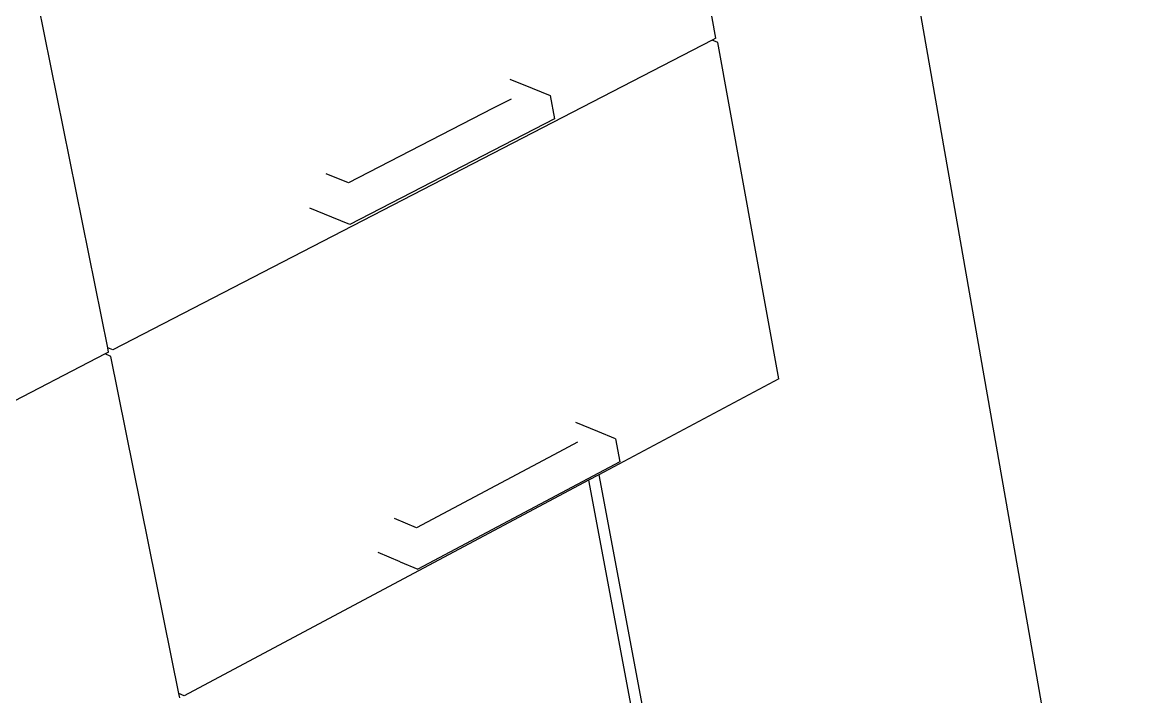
# Model space of a CAD drawing. Header units: millimetres. Extents: x -650 to 3773, y 316 to 2389.
# Drawn here: x 1391.1 to 1460.7, y 2078.1 to 2120.1 of the extents above; entities that cross this region are included whole.
import ezdxf

# ---------------------------------------------------------------- set-up
doc = ezdxf.new("R2010")
doc.units = ezdxf.units.MM

# ---------------------------------------------------------------- blocks, each defined once
blk = doc.blocks.new('A$Ca364616d')
for p, q in [((299.289, 458.493), (281.396, 560.426)), ((272.865, 534.89), (268.978, 556.26)), ((235.041, 515.64), (230.706, 537.075)), ((272.636, 534.772), (235.366, 515.504)), ((272.865, 534.89), (272.636, 534.772)), ((272.988, 534.631), (272.636, 534.772)), ((276.793, 513.705), (272.988, 534.631)), ((260.059, 532.336), (261.437, 531.781)), ((261.437, 531.781), (262.556, 531.319)), ((260.137, 531.107), (258.977, 530.51)), ((262.556, 531.319), (262.834, 529.872)), ((258.977, 530.51), (250.013, 525.892)), ((262.834, 529.872), (250.1, 523.306)), ((250.013, 525.892), (248.632, 526.451)), ((248.976, 523.757), (247.603, 524.329)), ((250.1, 523.306), (248.976, 523.757)), ((235.366, 515.504), (235.041, 515.64)), ((235.097, 515.365), (235.041, 515.64)), ((234.877, 515.252), (195.643, 494.969)), ((235.097, 515.365), (234.877, 515.252)), ((235.23, 515.103), (234.877, 515.252)), ((239.47, 494.135), (235.23, 515.103)), ((276.793, 513.705), (265.583, 507.734)), ((265.518, 510.431), (264.155, 510.998)), ((266.632, 509.964), (265.518, 510.431)), ((266.632, 509.964), (266.904, 508.546)), ((264.256, 509.76), (263.1, 509.146)), ((263.1, 509.146), (254.249, 504.448)), ((266.904, 508.546), (254.34, 501.867)), ((264.946, 507.395), (239.792, 493.997)), ((265.583, 507.734), (264.946, 507.395)), ((264.946, 507.395), (268.113, 490.576)), ((265.583, 507.734), (268.868, 490.255)), ((254.249, 504.448), (252.873, 505.019)), ((253.221, 502.328), (251.859, 502.915)), ((253.221, 502.328), (254.34, 501.867)), ((239.792, 493.997), (239.47, 494.135)), ((239.527, 493.856), (239.47, 494.135))]:
    blk.add_line(p, q)

msp = doc.modelspace()

# ---------------------------------------------------------------- block references
msp.add_blockref('A$Ca364616d', (1161.387, 1584.181))

doc.saveas('drawing.dxf')
